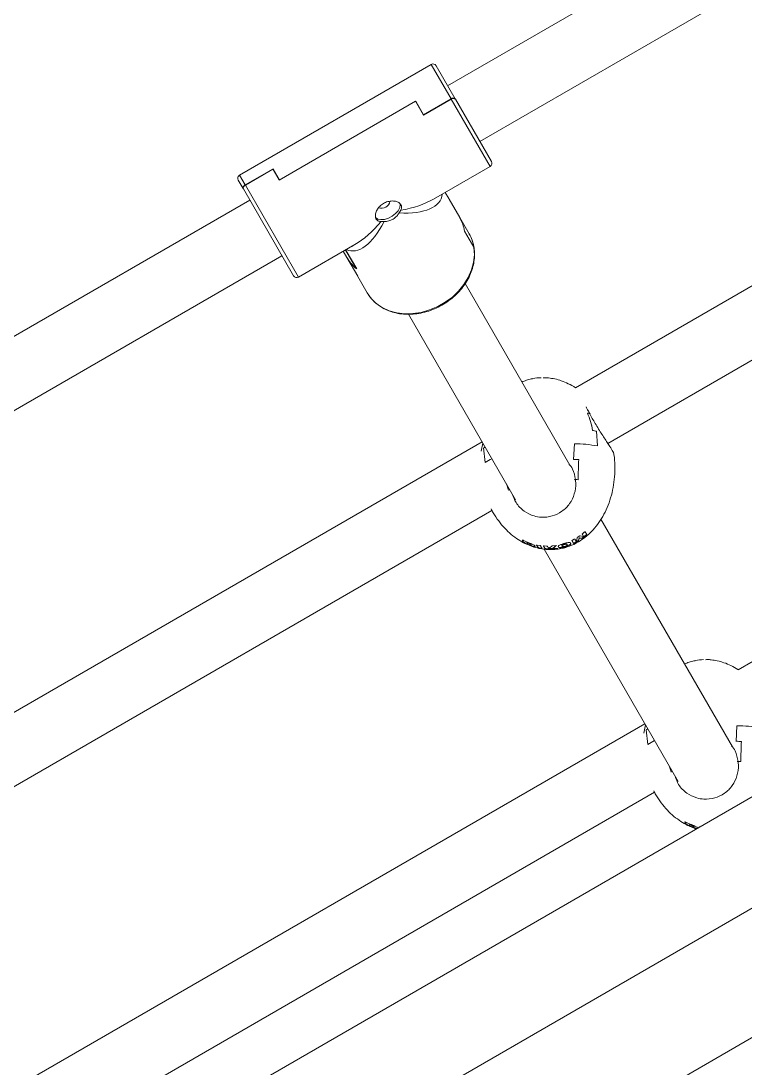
# Model space of a CAD drawing. Header units: millimetres. Extents: x -6879 to 7341, y -8047 to 7187.
# Drawn here: x 4008.2 to 4211.1, y -4123.7 to -3830.5 of the extents above; entities that cross this region are included whole.
import ezdxf

# ---------------------------------------------------------------- set-up
doc = ezdxf.new("R2010")
doc.units = ezdxf.units.MM
doc.layers.add('DIKOM_ОБЪЕКТ', color=7, linetype='Continuous')

msp = doc.modelspace()

# ---------------------------------------------------------------- linework, layer by layer
at = {"layer": 'DIKOM_ОБЪЕКТ', "color": 7, "linetype": 'Continuous', "lineweight": 15}
for p, q in [((4127.77, -3848.7), (4371.58, -3707.93)), ((4380.58, -3723.52), (4136.77, -3864.29)), ((4163.6, -3933.26), (4417.16, -3786.87)), ((4426.16, -3802.46), (4172.65, -3948.83)), ((4069.46, -3873.7), (4123.15, -3842.7)), ((4128.71, -3852.34), (4123.15, -3842.7)), ((4129.89, -3852.37), (4124.52, -3843.07)), ((4120.97, -3856.92), (4128.76, -3852.42)), ((4121, -3856.79), (4128.71, -3852.34)), ((4128.76, -3852.42), (4139.65, -3871.28)), ((4129.89, -3852.37), (4129.94, -3852.46)), ((4129.94, -3852.46), (4140.02, -3869.92)), ((4118.72, -3853.03), (4080.53, -3875.08)), ((4080.62, -3875.03), (4118.81, -3852.98)), ((4120.97, -3856.92), (4118.72, -3853.03)), ((4121, -3856.79), (4118.81, -3852.98)), ((4119.91, -3855.08), (4119.99, -3855.03)), ((4120.35, -3855.85), (4120.44, -3855.8)), ((4121, -3856.79), (4121.05, -3856.87)), ((4209.18, -4012.2), (4462.73, -3865.81)), ((4078.83, -3871.94), (4071.04, -3876.44)), ((4078.78, -3872.05), (4071.07, -3876.5)), ((4078.78, -3872.05), (4080.53, -3875.08)), ((4078.83, -3871.94), (4080.62, -3875.03)), ((4139.65, -3871.28), (4123.82, -3880.42)), ((4070.48, -3877.48), (4069.09, -3875.07)), ((4071.04, -3876.44), (4069.46, -3873.7)), ((4079.78, -3873.59), (4079.69, -3873.64)), ((3907.53, -4224.16), (4506.82, -3878.16)), ((4070.51, -3877.53), (4070.48, -3877.48)), ((4070.51, -3877.53), (4084.59, -3901.92)), ((4071.07, -3876.5), (4085.96, -3902.28)), ((4127.09, -3878.53), (4128.09, -3880.26)), ((3827.72, -4021.93), (4072.34, -3880.7)), ((4128.09, -3880.26), (4131.12, -3885.52)), ((4128.17, -3880.39), (4131.15, -3885.57)), ((4114.6, -3883.55), (4114.18, -3884.29)), ((4109.96, -3886.73), (4109.1, -3886.72)), ((4131.15, -3885.57), (4133.79, -3890.13)), ((4131.15, -3885.57), (4131.15, -3885.57)), ((4132.48, -3889.36), (4132.46, -3889.37)), ((4135.13, -3894.01), (4132.47, -3889.39)), ((4132.48, -3889.36), (4135.12, -3893.92)), ((4101.78, -3893.14), (4085.96, -3902.28)), ((4101.21, -3893.71), (4101.11, -3893.53)), ((4081.34, -3896.29), (3836.72, -4037.52)), ((4099.51, -3896.76), (4098.51, -3895.03)), ((4099.06, -3894.72), (4099.22, -3894.86)), ((4099.31, -3894.87), (4099.1, -3894.69)), ((4099.27, -3894.83), (4099.22, -3894.86)), ((4102.03, -3899.73), (4099.22, -3894.86)), ((4099.31, -3894.87), (4102.27, -3899.99)), ((4099.51, -3896.76), (4102.55, -3902.02)), ((4099.59, -3896.89), (4102.58, -3902.07)), ((4099.59, -3896.89), (4099.59, -3896.89)), ((4102.1, -3899.69), (4102.03, -3899.73)), ((4520.32, -3901.54), (3921.03, -4247.54)), ((4105.21, -3906.63), (4102.58, -3902.07)), ((4132.65, -3904.09), (4161.98, -3954.89)), ((4146.79, -3964.59), (4116.82, -3912.68)), ((4169.46, -3945.43), (4169.77, -3949.55)), ((4169.77, -3949.55), (4169.46, -3945.43)), ((3873.29, -4100.87), (4137.43, -3948.37)), ((4137.13, -3950.99), (4137.64, -3948.73)), ((4163.27, -3948.93), (4163.02, -3953.32)), ((4163.27, -3948.93), (4163.02, -3953.32)), ((4137.85, -3950.11), (4138.32, -3954.21)), ((4137.85, -3950.11), (4138.32, -3954.21)), ((4144.78, -3961.89), (4144.25, -3960.17)), ((4144.78, -3961.89), (4144.25, -3960.17)), ((4140.17, -3967.58), (3882.29, -4116.46)), ((4170.73, -3970.04), (4207.56, -4033.83)), ((4148.7, -3975.9), (4148.69, -3975.91)), ((4148.69, -3975.91), (4149.15, -3976.67)), ((4149.14, -3976.55), (4148.75, -3975.9)), ((4148.9, -3975.95), (4148.77, -3975.9)), ((4148.98, -3975.99), (4148.9, -3975.95)), ((4150.36, -3976.58), (4148.98, -3975.99)), ((4163.05, -3976.72), (4162.6, -3975.96)), ((4163.23, -3975.66), (4162.77, -3975.9)), ((4163.79, -3976.24), (4163.45, -3975.62)), ((4164.04, -3975.27), (4163.84, -3976.22)), ((4164.62, -3974.8), (4164.25, -3975.05)), ((4164.62, -3975.34), (4164.45, -3975.95)), ((4164.45, -3975.95), (4164.46, -3976.06)), ((4164.46, -3976.06), (4164.63, -3975.45)), ((4164.62, -3975.34), (4164.63, -3975.45)), ((4165.38, -3975.33), (4164.71, -3975.28)), ((4164.71, -3975.28), (4164.72, -3975.39)), ((4164.72, -3975.39), (4165.39, -3975.44)), ((4165.77, -3974.94), (4164.88, -3974.71)), ((4165.38, -3975.33), (4165.39, -3975.44)), ((4165.8, -3974.8), (4165.46, -3974.17)), ((4165.47, -3974.28), (4165.82, -3974.91)), ((4166.07, -3973.71), (4165.63, -3974.07)), ((4166.57, -3974.45), (4165.63, -3975.19)), ((4165.63, -3975.19), (4165.64, -3975.3)), ((4165.64, -3975.3), (4166.58, -3974.56)), ((4165.8, -3974.8), (4165.82, -3974.91)), ((4166.74, -3974.38), (4166.29, -3973.63)), ((4166.57, -3974.45), (4166.58, -3974.56)), ((4149.14, -3976.55), (4149.15, -3976.67)), ((4149.27, -3976.62), (4149.15, -3976.56)), ((4149.15, -3976.56), (4149.17, -3976.68)), ((4149.17, -3976.68), (4149.28, -3976.74)), ((4149.38, -3976.68), (4149.27, -3976.62)), ((4149.27, -3976.62), (4149.28, -3976.74)), ((4149.28, -3976.74), (4149.4, -3976.8)), ((4149.48, -3976.73), (4149.38, -3976.68)), ((4149.38, -3976.68), (4149.4, -3976.8)), ((4149.4, -3976.8), (4149.49, -3976.85)), ((4150.17, -3977.03), (4149.48, -3976.73)), ((4149.48, -3976.73), (4149.49, -3976.85)), ((4149.49, -3976.85), (4150.88, -3977.44)), ((4149.97, -3976.7), (4149.95, -3976.57)), ((4149.95, -3976.59), (4149.97, -3976.7)), ((4149.97, -3976.7), (4150.19, -3977.07)), ((4150.18, -3976.63), (4150.57, -3976.79)), ((4150.18, -3976.63), (4150.19, -3976.74)), ((4150.58, -3976.9), (4150.19, -3976.74)), ((4150.51, -3976.64), (4150.36, -3976.58)), ((4150.47, -3977.21), (4150.66, -3977.28)), ((4151.05, -3976.85), (4150.51, -3976.64)), ((4150.57, -3976.79), (4150.58, -3976.9)), ((4150.86, -3977.33), (4150.88, -3977.44)), ((4150.88, -3977.44), (4151.59, -3977.68)), ((4150.9, -3976.95), (4150.91, -3977.06)), ((4151.05, -3977.06), (4151.06, -3977.16)), ((4151.06, -3977.41), (4151.14, -3977.42)), ((4151.58, -3977.57), (4151.13, -3977.42)), ((4151.19, -3977.27), (4151.2, -3977.37)), ((4151.72, -3977.61), (4151.58, -3977.57)), ((4151.58, -3977.57), (4151.59, -3977.68)), ((4151.59, -3977.68), (4151.73, -3977.72)), ((4152.18, -3977.7), (4151.72, -3977.61)), ((4151.72, -3977.61), (4151.73, -3977.72)), ((4151.73, -3977.72), (4152.19, -3977.8)), ((4152.26, -3977.57), (4152.05, -3977.37)), ((4152.31, -3977.67), (4152.18, -3977.7)), ((4152.18, -3977.7), (4152.19, -3977.8)), ((4152.19, -3977.8), (4152.33, -3977.78)), ((4152.3, -3977.71), (4152.26, -3977.57)), ((4153.15, -3977.99), (4152.7, -3977.22)), ((4152.71, -3977.31), (4152.71, -3977.33)), ((4152.71, -3977.33), (4153.17, -3978.09)), ((4153.59, -3977.42), (4152.88, -3977.3)), ((4153.15, -3977.99), (4153.17, -3978.09)), ((4154.09, -3978.18), (4153.39, -3978.05)), ((4153.39, -3978.05), (4153.4, -3978.16)), ((4153.4, -3978.16), (4154.1, -3978.28)), ((4154.28, -3978.28), (4153.82, -3977.52)), ((4154.09, -3978.18), (4154.1, -3978.28)), ((4154.62, -3977.59), (4154.62, -3977.6)), ((4154.62, -3977.6), (4155.08, -3978.37)), ((4155.48, -3977.58), (4154.79, -3977.55)), ((4192.37, -4043.53), (4154.8, -3978.45)), ((4155.06, -3978.27), (4155.08, -3978.37)), ((4155.98, -3978.34), (4155.29, -3978.31)), ((4155.29, -3978.31), (4155.3, -3978.41)), ((4155.3, -3978.41), (4156, -3978.44)), ((4155.79, -3977.8), (4155.71, -3977.65)), ((4156.31, -3977.99), (4155.98, -3977.91)), ((4155.98, -3978.34), (4156, -3978.44)), ((4156.04, -3978.25), (4156.03, -3978.16)), ((4156.17, -3978.42), (4156.04, -3978.26)), ((4157.17, -3978.3), (4156.15, -3978.15)), ((4156.15, -3978.15), (4156.16, -3978.25)), ((4156.16, -3978.25), (4157.18, -3978.4)), ((4156.92, -3977.61), (4156.53, -3977.98)), ((4157.17, -3978.3), (4157.18, -3978.4)), ((4158.1, -3977.41), (4157.18, -3977.52)), ((4157.37, -3978.15), (4157.36, -3978.05)), ((4157.37, -3978.03), (4157.39, -3978.12)), ((4158.6, -3978.25), (4157.47, -3978.19)), ((4157.52, -3978.3), (4157.53, -3978.4)), ((4157.53, -3978.4), (4158.56, -3978.28)), ((4158.22, -3977.42), (4158.22, -3977.45)), ((4158.56, -3978.25), (4158.56, -3978.28)), ((4158.96, -3977.91), (4158.8, -3977.73)), ((4158.96, -3977.91), (4158.97, -3978)), ((4159.81, -3977.44), (4159.87, -3977.31)), ((4159.81, -3977.44), (4159.82, -3977.53)), ((4159.82, -3977.56), (4159.81, -3977.47)), ((4159.89, -3977.41), (4159.82, -3977.53)), ((4159.82, -3977.53), (4159.92, -3977.71)), ((4159.87, -3977.31), (4159.89, -3977.41)), ((4160.04, -3977.87), (4160.05, -3977.97)), ((4160.44, -3977.04), (4160.45, -3977.14)), ((4161, -3976.96), (4161.17, -3977.02)), ((4161, -3976.96), (4161.02, -3977.06)), ((4161.18, -3977.11), (4161.02, -3977.06)), ((4161.17, -3977.02), (4161.28, -3977.17)), ((4161.17, -3977.02), (4161.18, -3977.11)), ((4161.29, -3977.27), (4161.18, -3977.11)), ((4161.28, -3977.17), (4161.28, -3977.18)), ((4161.28, -3977.17), (4161.29, -3977.27)), ((4161.28, -3977.18), (4161.29, -3977.28)), ((4161.45, -3977.44), (4161.46, -3977.54)), ((4162.61, -3976.05), (4162.61, -3976.06)), ((4162.61, -3976.06), (4163.07, -3976.82)), ((4163.05, -3976.72), (4163.07, -3976.82)), ((4164.24, -3976.12), (4163.27, -3976.65)), ((4163.27, -3976.65), (4163.28, -3976.76)), ((4163.28, -3976.76), (4164.25, -3976.22)), ((4164.24, -3976.12), (4164.25, -3976.22)), ((3918.87, -4179.81), (4183.01, -4027.31)), ((4182.7, -4029.93), (4183.21, -4027.67)), ((4208.85, -4027.87), (4208.6, -4032.26)), ((4208.85, -4027.87), (4208.6, -4032.26)), ((4183.43, -4029.05), (4183.9, -4033.15)), ((4183.43, -4029.05), (4183.9, -4033.15)), ((4190.36, -4040.83), (4189.82, -4039.11)), ((4190.36, -4040.83), (4189.82, -4039.11)), ((4185.74, -4046.52), (3927.87, -4195.4)), ((4194.27, -4054.84), (4194.27, -4054.85)), ((4194.27, -4054.85), (4194.73, -4055.61)), ((4194.71, -4055.49), (4194.32, -4054.84)), ((4194.47, -4054.89), (4194.34, -4054.85)), ((4194.56, -4054.93), (4194.47, -4054.89)), ((4195.94, -4055.52), (4194.56, -4054.93)), ((4194.71, -4055.49), (4194.73, -4055.61)), ((4194.84, -4055.56), (4194.73, -4055.5)), ((4194.73, -4055.5), (4194.74, -4055.62)), ((4194.74, -4055.62), (4194.85, -4055.68)), ((4194.96, -4055.62), (4194.84, -4055.56)), ((4194.84, -4055.56), (4194.85, -4055.68)), ((4194.85, -4055.68), (4194.97, -4055.74)), ((4195.06, -4055.67), (4194.96, -4055.62)), ((4194.96, -4055.62), (4194.97, -4055.74)), ((4194.97, -4055.74), (4195.07, -4055.79)), ((4195.8, -4055.99), (4195.06, -4055.67)), ((4195.06, -4055.67), (4195.07, -4055.79)), ((4195.07, -4055.79), (4196.45, -4056.38)), ((4195.54, -4055.64), (4195.53, -4055.51)), ((4195.53, -4055.53), (4195.54, -4055.64)), ((4195.54, -4055.64), (4195.77, -4056.01)), ((4195.76, -4055.57), (4196.15, -4055.73)), ((4195.76, -4055.57), (4195.77, -4055.68)), ((4196.16, -4055.84), (4195.77, -4055.68)), ((4196.08, -4055.58), (4195.94, -4055.52)), ((4196.05, -4056.15), (4196.23, -4056.22)), ((4196.63, -4055.79), (4196.08, -4055.58)), ((4196.15, -4055.73), (4196.16, -4055.84)), ((4196.44, -4056.27), (4196.45, -4056.38)), ((4196.45, -4056.38), (4197.16, -4056.62)), ((4196.48, -4055.89), (4196.49, -4056)), ((4196.62, -4056), (4196.63, -4056.1)), ((4196.63, -4056.35), (4196.71, -4056.36)), ((4197.15, -4056.51), (4196.71, -4056.36)), ((4196.77, -4056.21), (4196.78, -4056.31)), ((4197.3, -4056.55), (4197.15, -4056.51)), ((4197.15, -4056.51), (4197.16, -4056.62)), ((4197.16, -4056.62), (4197.31, -4056.66)), ((4197.76, -4056.64), (4197.3, -4056.55)), ((4197.3, -4056.55), (4197.31, -4056.66)), ((4197.31, -4056.66), (4197.57, -4056.71)), ((4197.84, -4056.51), (4197.63, -4056.31)), ((4198.29, -4056.25), (4198.29, -4056.27)), ((3964.45, -4258.75), (4228.58, -4106.25))]:
    msp.add_line(p, q, dxfattribs=at)
at = {"layer": 'DIKOM_ОБЪЕКТ', "color": 7, "linetype": 'Continuous', "lineweight": 15, "flags": 128}
for points in [[(4114.4, -3881.65), (4114.46, -3882.01), (4114.33, -3882.81), (4113.88, -3883.67), (4113.17, -3884.49), (4112.24, -3885.21), (4111.18, -3885.76), (4110.09, -3886.09), (4109.07, -3886.17), (4108.19, -3886), (4107.55, -3885.6), (4107.53, -3885.57)], [(4135.13, -3894.01), (4135.26, -3896.06), (4135.03, -3898.16), (4134.46, -3900.27), (4133.55, -3902.34), (4132.34, -3904.32), (4130.83, -3906.17), (4129.08, -3907.84), (4127.11, -3909.3), (4124.97, -3910.52), (4122.71, -3911.47), (4120.38, -3912.13), (4118.03, -3912.49), (4115.72, -3912.52), (4113.48, -3912.25), (4111.38, -3911.66), (4109.46, -3910.78), (4107.77, -3909.63), (4106.33, -3908.22), (4105.21, -3906.63)]]:
    msp.add_lwpolyline(points, dxfattribs=at)
at = {"layer": 'DIKOM_ОБЪЕКТ', "color": 7, "linetype": 'Continuous', "lineweight": 15}
for centre, radius, start, end in [((4123.65, -3843.57), 1, 30, 120), ((4139.15, -3870.42), 1, 300, 30), ((4069.96, -3874.57), 1, 120, 210), ((4109.25, -3880.62), 2.36, 249.7644, 349.7133), ((4121.62, -3890.98), 10.96, 8.3156, 29.891), ((4121.66, -3891.03), 10.95, 8.7548, 29.8953), ((4124.31, -3895.58), 10.94, 8.7367, 29.914), ((4108.98, -3891.28), 10.94, 210.0939, 230.5874), ((4109.07, -3891.39), 10.96, 210.1092, 231.6836), ((4085.46, -3901.42), 1, 210, 300), ((4154.54, -3945.71), 15.3, 92.2871, 100.8963), ((4163.39, -3959.86), 19.86, 78.0156, 79.6943), ((4164.75, -3965.9), 21.01, 77.0308, 80.045), ((4163.12, -3984.52), 35.6, 79.2312, 89.7487), ((4142.95, -3956.62), 8.26, 124.5565, 128.0973), ((4145.92, -3965.04), 13.23, 115.7526, 125.079), ((4162.82, -4003.67), 50.35, 88.0769, 89.765), ((4162.95, -4006.02), 47.05, 88.2828, 89.2211), ((4155.29, -3990.41), 30.39, 109.4669, 110.2201), ((4200.11, -4024.62), 15.26, 92.2745, 100.9034), ((4188.47, -4035.49), 8.18, 124.5375, 128.1162), ((4208.69, -4063.47), 35.6, 79.2311, 89.7471), ((4191.51, -4044), 13.26, 115.7618, 125.0699), ((4208.38, -4082.88), 50.63, 88.0775, 89.7565), ((4208.56, -4083.16), 45.26, 88.2566, 89.2322), ((4201.91, -4072.26), 33.49, 109.5017, 110.1852)]:
    msp.add_arc(centre, radius, start, end, dxfattribs=at)
at = {"layer": 'DIKOM_ОБЪЕКТ', "color": 7, "linetype": 'Continuous', "lineweight": 15, "extrusion": (0, 0, -1)}
for major_axis, ratio, start_param, end_param in [((21.46, -7.6), 0.423512, 6.170999, 7.245462), ((24.42, -1.21), 0.478371, 0.638026, 1.123313), ((-4.15, -22.38), 0.423512, 5.320909, 6.395372), ((11.16, 21.75), 0.478371, 2.01828, 2.503567)]:
    msp.add_ellipse((4104.55, -3872.49), major_axis=major_axis, ratio=ratio, start_param=start_param, end_param=end_param, dxfattribs=at)
at = {"layer": 'DIKOM_ОБЪЕКТ', "color": 7, "linetype": 'Continuous', "lineweight": 15}
for points, knots in [([(4129.89, -3852.37), (4129.88, -3852.37), (4129.84, -3852.3), (4129.72, -3852.19), (4129.45, -3852.13), (4129.18, -3852.15), (4128.92, -3852.23), (4128.79, -3852.3), (4128.71, -3852.34)], [0, 0, 0, 0, 0.026101, 0.258363, 0.488244, 0.709225, 0.843426, 1, 1, 1, 1]), ([(4129.94, -3852.46), (4129.9, -3852.42), (4129.82, -3852.31), (4129.62, -3852.23), (4129.37, -3852.22), (4129.09, -3852.27), (4128.88, -3852.36), (4128.77, -3852.42), (4128.76, -3852.42)], [0, 0, 0, 0, 0.182615, 0.414865, 0.569174, 0.773895, 0.978773, 1, 1, 1, 1]), ([(4070.48, -3877.48), (4070.46, -3877.43), (4070.41, -3877.3), (4070.44, -3877.09), (4070.56, -3876.86), (4070.74, -3876.65), (4070.92, -3876.51), (4071.03, -3876.45), (4071.04, -3876.44)], [0, 0, 0, 0, 0.182641, 0.414857, 0.569184, 0.773901, 0.978774, 1, 1, 1, 1]), ([(4070.51, -3877.53), (4070.51, -3877.53), (4070.47, -3877.46), (4070.44, -3877.29), (4070.52, -3877.03), (4070.67, -3876.81), (4070.87, -3876.63), (4071, -3876.54), (4071.07, -3876.5)], [0, 0, 0, 0, 0.026101, 0.258358, 0.488195, 0.709231, 0.843429, 1, 1, 1, 1]), ([(4114.6, -3883.55), (4114.62, -3883.51), (4114.78, -3883.19), (4114.91, -3882.65), (4114.7, -3881.95), (4114.13, -3881.38), (4113.17, -3880.99), (4111.96, -3880.9), (4110.66, -3881.16), (4109.45, -3881.78), (4108.47, -3882.67), (4107.79, -3883.73), (4107.47, -3884.81), (4107.54, -3885.75), (4107.98, -3886.41), (4108.56, -3886.68), (4108.98, -3886.71), (4109.1, -3886.72)], [0, 0, 0, 0, 0.009114, 0.085707, 0.147074, 0.22138, 0.295638, 0.371193, 0.447776, 0.522901, 0.596334, 0.670483, 0.746614, 0.822958, 0.897453, 0.970935, 1, 1, 1, 1]), ([(4109.96, -3886.73), (4110.39, -3886.69), (4111.24, -3886.62), (4112.49, -3886.06), (4113.52, -3885.26), (4113.96, -3884.61), (4114.18, -3884.29)], [0, 0, 0, 0, 0.260377, 0.517513, 0.7684, 1, 1, 1, 1]), ([(4133.77, -3890.11), (4133.79, -3890.14), (4134.16, -3890.68), (4134.63, -3891.89), (4135.04, -3893.2), (4135.14, -3893.94), (4135.15, -3894.05)], [0, 0, 0, 0, 0.024813, 0.473874, 0.922668, 1, 1, 1, 1]), ([(4135.14, -3894.21), (4135.15, -3894.16), (4135.18, -3894.05), (4135.14, -3893.96), (4135.12, -3893.92)], [0, 0, 0, 0, 0.504118, 1, 1, 1, 1]), ([(4135.17, -3894.14), (4135.2, -3894.39), (4135.32, -3895.28), (4135.36, -3896.24), (4135.26, -3896.94), (4135.25, -3896.99)], [0, 0, 0, 0, 0.274263, 0.953421, 1, 1, 1, 1]), ([(4135.25, -3896.99), (4135.18, -3897.6), (4135.03, -3898.87), (4134.43, -3900.8), (4133.55, -3902.73), (4132.4, -3904.58), (4131.01, -3906.31), (4129.39, -3907.88), (4127.58, -3909.28), (4125.61, -3910.46), (4123.53, -3911.42), (4121.37, -3912.12), (4119.17, -3912.57), (4116.97, -3912.73), (4114.82, -3912.62), (4112.76, -3912.23), (4110.83, -3911.58), (4109.07, -3910.66), (4107.52, -3909.5), (4106.2, -3908.17), (4105.54, -3907.14), (4105.23, -3906.64)], [0, 0, 0, 0, 0.048934, 0.10164, 0.154505, 0.207488, 0.260549, 0.313659, 0.3668, 0.419962, 0.47314, 0.52634, 0.579559, 0.632786, 0.686004, 0.73918, 0.792272, 0.845222, 0.897982, 0.950531, 1, 1, 1, 1]), ([(4148.56, -3931.64), (4148.99, -3931.47), (4149.85, -3931.13), (4150.85, -3930.84), (4151.42, -3930.75), (4151.53, -3930.73)], [0, 0, 0, 0, 0.447298, 0.892522, 1, 1, 1, 1]), ([(4154.5, -3930.45), (4154.68, -3930.44), (4155.2, -3930.41), (4156.29, -3930.51), (4157.84, -3930.74), (4159.7, -3931.27), (4161.64, -3932.1), (4162.97, -3932.79), (4163.59, -3933.25), (4163.6, -3933.26)], [0, 0, 0, 0, 0.056687, 0.160862, 0.340446, 0.53938, 0.759029, 0.994234, 1, 1, 1, 1]), ([(4166.58, -3938.61), (4166.65, -3938.76), (4166.9, -3939.31), (4167.25, -3939.97), (4167.51, -3940.44)], [0, 0, 0, 0, 0.275411, 1, 1, 1, 1]), ([(4166.94, -3940.33), (4167.26, -3941.11), (4167.9, -3942.69), (4168.22, -3944.36), (4168.38, -3945.21)], [0, 0, 0, 0, 0.496482, 1, 1, 1, 1]), ([(4168.38, -3945.21), (4168.22, -3944.38), (4167.9, -3942.7), (4167.26, -3941.12), (4166.94, -3940.33)], [0, 0, 0, 0, 0.496572, 1, 1, 1, 1]), ([(4167.1, -3939.51), (4167.25, -3939.79), (4167.42, -3940.14), (4167.63, -3940.51), (4167.67, -3940.58)], [0, 0, 0, 0, 0.80765, 1, 1, 1, 1]), ([(4167.51, -3940.44), (4167.54, -3940.45), (4167.6, -3940.47), (4167.63, -3940.51), (4167.62, -3940.55), (4167.57, -3940.58), (4167.55, -3940.59)], [0, 0, 0, 0, 0.264919, 0.530074, 0.792383, 1, 1, 1, 1]), ([(4167.51, -3940.44), (4167.56, -3940.54), (4168.14, -3941.58), (4169.39, -3943.71), (4170.95, -3946.19), (4172.11, -3948), (4173.1, -3949.53), (4173.85, -3950.7), (4174.28, -3951.42), (4174.27, -3951.45), (4174.26, -3951.46)], [0, 0, 0, 0, 0.019567, 0.214158, 0.418301, 0.517746, 0.620649, 0.804246, 0.90429, 1, 1, 1, 1]), ([(4174.29, -3951.46), (4174.32, -3951.63), (4174.55, -3952.82), (4174.65, -3955.07), (4174.6, -3958.15), (4174.2, -3961.17), (4173.5, -3964.06), (4172.53, -3966.77), (4171.3, -3969.27), (4169.83, -3971.52), (4168.16, -3973.49), (4166.37, -3975.11), (4164.51, -3976.39), (4162.81, -3977.26), (4161.27, -3977.85), (4159.84, -3978.24), (4158.11, -3978.53), (4156.48, -3978.6), (4154.81, -3978.48), (4153.27, -3978.23), (4151.93, -3977.89), (4151.2, -3977.58), (4151.07, -3977.52)], [0, 0, 0, 0, 0.012577, 0.086289, 0.159685, 0.231953, 0.302504, 0.370875, 0.436767, 0.50008, 0.56095, 0.619848, 0.67109, 0.720224, 0.754873, 0.787612, 0.825443, 0.878992, 0.90281, 0.94387, 0.989355, 1, 1, 1, 1]), ([(4163.59, -3958.97), (4163.4, -3957.94), (4163.11, -3956.31), (4162.13, -3955), (4161.77, -3954.53)], [0, 0, 0, 0, 0.635643, 1, 1, 1, 1]), ([(4164.51, -3953.34), (4164.47, -3954.27), (4164.39, -3956.14), (4164.37, -3958.03), (4164.36, -3958.99)], [0, 0, 0, 0, 0.496574, 1, 1, 1, 1]), ([(4164.51, -3953.34), (4164.47, -3954.27), (4164.39, -3956.14), (4164.37, -3958.03), (4164.36, -3958.99)], [0, 0, 0, 0, 0.496574, 1, 1, 1, 1]), ([(4145.94, -3963.1), (4146.22, -3963.89), (4146.88, -3965.73), (4149.07, -3967.9), (4151.62, -3969.17), (4154.32, -3969.63), (4157.07, -3969.32), (4159.88, -3967.99), (4162.08, -3965.8), (4163.43, -3963), (4163.75, -3960.62), (4163.62, -3959.28), (4163.59, -3958.97)], [0, 0, 0, 0, 0.091343, 0.213639, 0.328162, 0.403228, 0.515871, 0.628376, 0.740313, 0.851672, 0.96525, 1, 1, 1, 1]), ([(4163.32, -3958.99), (4163.35, -3958.98), (4163.44, -3958.97), (4163.53, -3958.97), (4163.58, -3958.97), (4163.59, -3958.97)], [0, 0, 0, 0, 0.355165, 0.932347, 1, 1, 1, 1]), ([(4163.59, -3958.97), (4163.54, -3958.97), (4163.45, -3958.97), (4163.36, -3958.98), (4163.32, -3958.99)], [0, 0, 0, 0, 0.581742, 1, 1, 1, 1]), ([(4150.78, -3977.4), (4150.35, -3977.24), (4149.23, -3976.79), (4147.48, -3975.76), (4145.55, -3974.33), (4143.71, -3972.59), (4142.01, -3970.55), (4140.74, -3968.72), (4140.13, -3967.52), (4139.94, -3967.15)], [0, 0, 0, 0, 0.089145, 0.238073, 0.395697, 0.561617, 0.735619, 0.917352, 1, 1, 1, 1]), ([(4148.77, -3975.9), (4148.75, -3975.9), (4148.72, -3975.89), (4148.7, -3975.89), (4148.7, -3975.9)], [0, 0, 0, 0, 0.555852, 1, 1, 1, 1]), ([(4162.77, -3975.9), (4162.75, -3975.91), (4162.7, -3975.93), (4162.65, -3975.98), (4162.62, -3976.02), (4162.61, -3976.05), (4162.61, -3976.06), (4162.61, -3976.06)], [0, 0, 0, 0, 0.228317, 0.456666, 0.683597, 0.900278, 1, 1, 1, 1]), ([(4163.45, -3975.62), (4163.44, -3975.62), (4163.44, -3975.6), (4163.4, -3975.6), (4163.36, -3975.6), (4163.3, -3975.62), (4163.26, -3975.64), (4163.23, -3975.65), (4163.23, -3975.66)], [0, 0, 0, 0, 0.181955, 0.363791, 0.545722, 0.735448, 0.937602, 1, 1, 1, 1]), ([(4164.25, -3975.05), (4164.22, -3975.07), (4164.16, -3975.11), (4164.09, -3975.18), (4164.05, -3975.23), (4164.05, -3975.26), (4164.04, -3975.27)], [0, 0, 0, 0, 0.28378, 0.568052, 0.844139, 1, 1, 1, 1]), ([(4164.45, -3975.95), (4164.44, -3975.96), (4164.43, -3975.98), (4164.38, -3976.02), (4164.32, -3976.07), (4164.27, -3976.1), (4164.24, -3976.12)], [0, 0, 0, 0, 0.237873, 0.475571, 0.722081, 1, 1, 1, 1]), ([(4164.88, -3974.71), (4164.87, -3974.71), (4164.85, -3974.7), (4164.79, -3974.71), (4164.72, -3974.74), (4164.66, -3974.77), (4164.63, -3974.8), (4164.62, -3974.8)], [0, 0, 0, 0, 0.216783, 0.433052, 0.66032, 0.912349, 1, 1, 1, 1]), ([(4164.71, -3975.28), (4164.71, -3975.28), (4164.7, -3975.28), (4164.69, -3975.28), (4164.68, -3975.29), (4164.66, -3975.3), (4164.64, -3975.31), (4164.63, -3975.33), (4164.62, -3975.34), (4164.62, -3975.34), (4164.62, -3975.34)], [0, 0, 0, 0, 0.120375, 0.240355, 0.368822, 0.51029, 0.659985, 0.809664, 0.948206, 1, 1, 1, 1]), ([(4164.63, -3975.45), (4164.63, -3975.44), (4164.64, -3975.44), (4164.64, -3975.43), (4164.66, -3975.42), (4164.67, -3975.41), (4164.69, -3975.4), (4164.71, -3975.39), (4164.72, -3975.39), (4164.72, -3975.39), (4164.72, -3975.39)], [0, 0, 0, 0, 0.120117, 0.2408, 0.369327, 0.510936, 0.66075, 0.809852, 0.947868, 1, 1, 1, 1]), ([(4165.63, -3975.19), (4165.59, -3975.22), (4165.52, -3975.27), (4165.43, -3975.32), (4165.39, -3975.33), (4165.38, -3975.33)], [0, 0, 0, 0, 0.403414, 0.754101, 1, 1, 1, 1]), ([(4165.39, -3975.44), (4165.41, -3975.44), (4165.44, -3975.43), (4165.52, -3975.38), (4165.59, -3975.34), (4165.63, -3975.31), (4165.64, -3975.3)], [0, 0, 0, 0, 0.289821, 0.578469, 0.898505, 1, 1, 1, 1]), ([(4165.63, -3974.07), (4165.6, -3974.09), (4165.55, -3974.14), (4165.5, -3974.21), (4165.47, -3974.25), (4165.47, -3974.27), (4165.47, -3974.28)], [0, 0, 0, 0, 0.321077, 0.609201, 0.826782, 1, 1, 1, 1]), ([(4165.82, -3974.91), (4165.81, -3974.91), (4165.81, -3974.91), (4165.81, -3974.92), (4165.8, -3974.92), (4165.8, -3974.93), (4165.79, -3974.93), (4165.78, -3974.94), (4165.77, -3974.94), (4165.77, -3974.94), (4165.77, -3974.94)], [0, 0, 0, 0, 0.113064, 0.227093, 0.348595, 0.486515, 0.640314, 0.805715, 0.964747, 1, 1, 1, 1]), ([(4166.29, -3973.63), (4166.28, -3973.62), (4166.27, -3973.61), (4166.24, -3973.61), (4166.2, -3973.62), (4166.15, -3973.65), (4166.1, -3973.68), (4166.08, -3973.7), (4166.07, -3973.71)], [0, 0, 0, 0, 0.169113, 0.338451, 0.511766, 0.706685, 0.933965, 1, 1, 1, 1]), ([(4166.7, -3974.32), (4166.69, -3974.33), (4166.67, -3974.35), (4166.63, -3974.4), (4166.59, -3974.43), (4166.57, -3974.45)], [0, 0, 0, 0, 0.2492, 0.594755, 1, 1, 1, 1]), ([(4166.58, -3974.56), (4166.61, -3974.54), (4166.66, -3974.5), (4166.71, -3974.44), (4166.74, -3974.41), (4166.74, -3974.39), (4166.74, -3974.39), (4166.74, -3974.38)], [0, 0, 0, 0, 0.322199, 0.547417, 0.773937, 0.968682, 1, 1, 1, 1]), ([(4149.15, -3976.56), (4149.15, -3976.56), (4149.14, -3976.55), (4149.14, -3976.55), (4149.14, -3976.55)], [0, 0, 0, 0, 0.53727, 1, 1, 1, 1]), ([(4149.15, -3976.67), (4149.15, -3976.67), (4149.15, -3976.67), (4149.16, -3976.68), (4149.17, -3976.68)], [0, 0, 0, 0, 0.537379, 1, 1, 1, 1]), ([(4149.95, -3976.59), (4149.96, -3976.58), (4149.96, -3976.57), (4149.99, -3976.57), (4150.04, -3976.58), (4150.11, -3976.6), (4150.16, -3976.62), (4150.18, -3976.63)], [0, 0, 0, 0, 0.184767, 0.369301, 0.565616, 0.789037, 1, 1, 1, 1]), ([(4150.19, -3976.74), (4150.16, -3976.73), (4150.09, -3976.7), (4150.02, -3976.68), (4149.98, -3976.68), (4149.97, -3976.69), (4149.97, -3976.7), (4149.97, -3976.7)], [0, 0, 0, 0, 0.309804, 0.578889, 0.779647, 0.960986, 1, 1, 1, 1]), ([(4150.19, -3977.07), (4150.2, -3977.08), (4150.22, -3977.09), (4150.27, -3977.12), (4150.34, -3977.15), (4150.41, -3977.18), (4150.46, -3977.2), (4150.47, -3977.21)], [0, 0, 0, 0, 0.193632, 0.386716, 0.591921, 0.825519, 1, 1, 1, 1]), ([(4150.57, -3976.79), (4150.65, -3976.82), (4150.76, -3976.87), (4150.86, -3976.93), (4150.9, -3976.95)], [0, 0, 0, 0, 0.641334, 1, 1, 1, 1]), ([(4150.91, -3977.06), (4150.85, -3977.02), (4150.75, -3976.97), (4150.63, -3976.92), (4150.58, -3976.9)], [0, 0, 0, 0, 0.617436, 1, 1, 1, 1]), ([(4150.66, -3977.28), (4150.76, -3977.32), (4150.91, -3977.37), (4151.02, -3977.4), (4151.06, -3977.41)], [0, 0, 0, 0, 0.709341, 1, 1, 1, 1]), ([(4150.9, -3976.95), (4150.94, -3976.98), (4151, -3977.01), (4151.04, -3977.05), (4151.05, -3977.06)], [0, 0, 0, 0, 0.68812, 1, 1, 1, 1]), ([(4151.06, -3977.16), (4151.03, -3977.14), (4150.99, -3977.11), (4150.93, -3977.07), (4150.91, -3977.06)], [0, 0, 0, 0, 0.688544, 1, 1, 1, 1]), ([(4152.05, -3977.37), (4151.93, -3977.3), (4151.69, -3977.15), (4151.31, -3976.97), (4151.1, -3976.87), (4151.05, -3976.85)], [0, 0, 0, 0, 0.445487, 0.889333, 1, 1, 1, 1]), ([(4151.05, -3977.06), (4151.11, -3977.13), (4151.19, -3977.23), (4151.19, -3977.28), (4151.19, -3977.29)], [0, 0, 0, 0, 0.825833, 1, 1, 1, 1]), ([(4151.2, -3977.4), (4151.19, -3977.35), (4151.17, -3977.28), (4151.08, -3977.18), (4151.06, -3977.16)], [0, 0, 0, 0, 0.827929, 1, 1, 1, 1]), ([(4151.14, -3977.42), (4151.16, -3977.42), (4151.2, -3977.42), (4151.2, -3977.4), (4151.2, -3977.4)], [0, 0, 0, 0, 0.786097, 1, 1, 1, 1]), ([(4152.88, -3977.3), (4152.86, -3977.29), (4152.82, -3977.29), (4152.76, -3977.29), (4152.72, -3977.29), (4152.7, -3977.31), (4152.71, -3977.32), (4152.71, -3977.33)], [0, 0, 0, 0, 0.22049, 0.441034, 0.651238, 0.848126, 1, 1, 1, 1]), ([(4153.39, -3978.05), (4153.36, -3978.05), (4153.31, -3978.04), (4153.24, -3978.02), (4153.19, -3978), (4153.16, -3977.99), (4153.16, -3977.99), (4153.15, -3977.99)], [0, 0, 0, 0, 0.240711, 0.482141, 0.711094, 0.926168, 1, 1, 1, 1]), ([(4153.17, -3978.09), (4153.17, -3978.09), (4153.18, -3978.1), (4153.23, -3978.12), (4153.29, -3978.13), (4153.34, -3978.15), (4153.38, -3978.15), (4153.4, -3978.16)], [0, 0, 0, 0, 0.210769, 0.421476, 0.633278, 0.854391, 1, 1, 1, 1]), ([(4153.82, -3977.52), (4153.82, -3977.51), (4153.8, -3977.49), (4153.76, -3977.47), (4153.7, -3977.45), (4153.64, -3977.43), (4153.6, -3977.42), (4153.59, -3977.42)], [0, 0, 0, 0, 0.206367, 0.412605, 0.625617, 0.848759, 1, 1, 1, 1]), ([(4154.22, -3978.19), (4154.21, -3978.19), (4154.18, -3978.19), (4154.13, -3978.18), (4154.1, -3978.18), (4154.09, -3978.18)], [0, 0, 0, 0, 0.355945, 0.814701, 1, 1, 1, 1]), ([(4154.1, -3978.28), (4154.12, -3978.28), (4154.17, -3978.29), (4154.23, -3978.29), (4154.27, -3978.29), (4154.28, -3978.29), (4154.28, -3978.28), (4154.28, -3978.28)], [0, 0, 0, 0, 0.240954, 0.481907, 0.722156, 0.953768, 1, 1, 1, 1]), ([(4154.79, -3977.55), (4154.77, -3977.55), (4154.73, -3977.55), (4154.67, -3977.55), (4154.63, -3977.57), (4154.62, -3977.58), (4154.62, -3977.59), (4154.62, -3977.59)], [0, 0, 0, 0, 0.230566, 0.46079, 0.686604, 0.906382, 1, 1, 1, 1]), ([(4155.06, -3978.27), (4154.93, -3978.1), (4154.8, -3977.92), (4154.65, -3977.59), (4154.64, -3977.58)], [0, 0, 0, 0, 0.96089, 1, 1, 1, 1]), ([(4155.29, -3978.31), (4155.27, -3978.31), (4155.22, -3978.3), (4155.16, -3978.3), (4155.11, -3978.29), (4155.08, -3978.28), (4155.07, -3978.27), (4155.06, -3978.27)], [0, 0, 0, 0, 0.217474, 0.435308, 0.647932, 0.855766, 1, 1, 1, 1]), ([(4155.08, -3978.37), (4155.08, -3978.37), (4155.09, -3978.38), (4155.13, -3978.39), (4155.19, -3978.4), (4155.25, -3978.4), (4155.29, -3978.41), (4155.3, -3978.41)], [0, 0, 0, 0, 0.207931, 0.415949, 0.622468, 0.831144, 1, 1, 1, 1]), ([(4155.71, -3977.65), (4155.71, -3977.65), (4155.7, -3977.63), (4155.66, -3977.61), (4155.6, -3977.59), (4155.54, -3977.58), (4155.5, -3977.58), (4155.48, -3977.58)], [0, 0, 0, 0, 0.209269, 0.418331, 0.630684, 0.845354, 1, 1, 1, 1]), ([(4155.98, -3977.91), (4155.94, -3977.9), (4155.86, -3977.87), (4155.8, -3977.84), (4155.79, -3977.81), (4155.79, -3977.8)], [0, 0, 0, 0, 0.404859, 0.809745, 1, 1, 1, 1]), ([(4156.11, -3978.34), (4156.1, -3978.34), (4156.07, -3978.34), (4156.03, -3978.34), (4155.99, -3978.34), (4155.98, -3978.34)], [0, 0, 0, 0, 0.303679, 0.798094, 1, 1, 1, 1]), ([(4156, -3978.44), (4156.02, -3978.44), (4156.07, -3978.44), (4156.12, -3978.44), (4156.16, -3978.43), (4156.17, -3978.42), (4156.17, -3978.42), (4156.17, -3978.42)], [0, 0, 0, 0, 0.228903, 0.457726, 0.687966, 0.916964, 1, 1, 1, 1]), ([(4156.15, -3978.15), (4156.15, -3978.15), (4156.13, -3978.15), (4156.11, -3978.14), (4156.09, -3978.14), (4156.06, -3978.14), (4156.04, -3978.15), (4156.03, -3978.15), (4156.03, -3978.16), (4156.03, -3978.16), (4156.03, -3978.16)], [0, 0, 0, 0, 0.140897, 0.280953, 0.423409, 0.567172, 0.712297, 0.856845, 0.999655, 1, 1, 1, 1]), ([(4156.04, -3978.25), (4156.04, -3978.25), (4156.04, -3978.25), (4156.05, -3978.25), (4156.06, -3978.24), (4156.08, -3978.24), (4156.11, -3978.24), (4156.13, -3978.24), (4156.15, -3978.24), (4156.16, -3978.25), (4156.16, -3978.25)], [0, 0, 0, 0, 0.067525, 0.207958, 0.349449, 0.493205, 0.637953, 0.78232, 0.92577, 1, 1, 1, 1]), ([(4156.53, -3977.98), (4156.52, -3977.98), (4156.51, -3977.99), (4156.47, -3978), (4156.43, -3978), (4156.38, -3978), (4156.34, -3978), (4156.31, -3977.99), (4156.31, -3977.99)], [0, 0, 0, 0, 0.180005, 0.360086, 0.540636, 0.723344, 0.906504, 1, 1, 1, 1]), ([(4157.18, -3977.52), (4157.14, -3977.53), (4157.06, -3977.54), (4156.97, -3977.57), (4156.94, -3977.59), (4156.92, -3977.61)], [0, 0, 0, 0, 0.330726, 0.661507, 1, 1, 1, 1]), ([(4157.52, -3978.3), (4157.47, -3978.3), (4157.36, -3978.31), (4157.24, -3978.31), (4157.19, -3978.3), (4157.17, -3978.3)], [0, 0, 0, 0, 0.428286, 0.85653, 1, 1, 1, 1]), ([(4157.18, -3978.4), (4157.23, -3978.4), (4157.32, -3978.41), (4157.44, -3978.4), (4157.51, -3978.4), (4157.53, -3978.4)], [0, 0, 0, 0, 0.427529, 0.855262, 1, 1, 1, 1]), ([(4157.37, -3978.03), (4157.36, -3978.03), (4157.35, -3978.04), (4157.36, -3978.05), (4157.36, -3978.05)], [0, 0, 0, 0, 0.87137, 1, 1, 1, 1]), ([(4158.16, -3977.41), (4158.04, -3977.52), (4157.78, -3977.76), (4157.52, -3977.94), (4157.37, -3978.03)], [0, 0, 0, 0, 0.46318, 1, 1, 1, 1]), ([(4157.47, -3978.19), (4157.44, -3978.18), (4157.4, -3978.18), (4157.37, -3978.16), (4157.37, -3978.14), (4157.38, -3978.13), (4157.39, -3978.12)], [0, 0, 0, 0, 0.273415, 0.546769, 0.820517, 1, 1, 1, 1]), ([(4157.39, -3978.12), (4157.53, -3978.03), (4157.81, -3977.85), (4158.09, -3977.58), (4158.22, -3977.45)], [0, 0, 0, 0, 0.498632, 1, 1, 1, 1]), ([(4158.22, -3977.45), (4158.23, -3977.45), (4158.23, -3977.44), (4158.22, -3977.42), (4158.2, -3977.41), (4158.17, -3977.41), (4158.14, -3977.4), (4158.11, -3977.41), (4158.1, -3977.41)], [0, 0, 0, 0, 0.173568, 0.347677, 0.521364, 0.694396, 0.867289, 1, 1, 1, 1]), ([(4158.56, -3978.28), (4158.57, -3978.28), (4158.59, -3978.27), (4158.61, -3978.27), (4158.63, -3978.26), (4158.63, -3978.26), (4158.63, -3978.25), (4158.62, -3978.25), (4158.61, -3978.25), (4158.6, -3978.25)], [0, 0, 0, 0, 0.147027, 0.294151, 0.441505, 0.590152, 0.739567, 0.889781, 1, 1, 1, 1]), ([(4159.46, -3977.17), (4159.33, -3977.23), (4159.09, -3977.34), (4158.84, -3977.52), (4158.8, -3977.62), (4158.77, -3977.67)], [0, 0, 0, 0, 0.33699, 0.674119, 1, 1, 1, 1]), ([(4158.77, -3977.67), (4158.78, -3977.78), (4158.79, -3977.91), (4158.94, -3977.99), (4158.97, -3978)], [0, 0, 0, 0, 0.776324, 1, 1, 1, 1]), ([(4160.04, -3977.87), (4159.88, -3977.9), (4159.57, -3977.95), (4159.18, -3977.96), (4159.03, -3977.93), (4158.96, -3977.91)], [0, 0, 0, 0, 0.343456, 0.686945, 1, 1, 1, 1]), ([(4158.97, -3978), (4159.06, -3978.02), (4159.22, -3978.06), (4159.61, -3978.04), (4159.91, -3977.99), (4160.05, -3977.97)], [0, 0, 0, 0, 0.356957, 0.695217, 1, 1, 1, 1]), ([(4160.96, -3976.69), (4160.72, -3976.75), (4160.19, -3976.89), (4159.71, -3977.07), (4159.46, -3977.17)], [0, 0, 0, 0, 0.468588, 1, 1, 1, 1]), ([(4159.87, -3977.31), (4159.91, -3977.28), (4159.99, -3977.22), (4160.18, -3977.13), (4160.34, -3977.07), (4160.43, -3977.05), (4160.44, -3977.04)], [0, 0, 0, 0, 0.316727, 0.633153, 0.952325, 1, 1, 1, 1]), ([(4160.45, -3977.14), (4160.37, -3977.16), (4160.22, -3977.21), (4160.03, -3977.3), (4159.93, -3977.37), (4159.89, -3977.4), (4159.89, -3977.41)], [0, 0, 0, 0, 0.320658, 0.641349, 0.960974, 1, 1, 1, 1]), ([(4159.92, -3977.71), (4159.96, -3977.73), (4160.01, -3977.75), (4160.11, -3977.75), (4160.15, -3977.75)], [0, 0, 0, 0, 0.667161, 1, 1, 1, 1]), ([(4161.45, -3977.44), (4161.15, -3977.55), (4160.69, -3977.72), (4160.21, -3977.83), (4160.04, -3977.87)], [0, 0, 0, 0, 0.651541, 1, 1, 1, 1]), ([(4160.05, -3977.97), (4160.36, -3977.89), (4160.85, -3977.78), (4161.3, -3977.6), (4161.46, -3977.54)], [0, 0, 0, 0, 0.646359, 1, 1, 1, 1]), ([(4160.15, -3977.75), (4160.21, -3977.75), (4160.3, -3977.74), (4160.4, -3977.72), (4160.44, -3977.71)], [0, 0, 0, 0, 0.698965, 1, 1, 1, 1]), ([(4160.44, -3977.04), (4160.51, -3977.02), (4160.66, -3976.98), (4160.86, -3976.95), (4160.96, -3976.96), (4161, -3976.96)], [0, 0, 0, 0, 0.353549, 0.707104, 1, 1, 1, 1]), ([(4160.44, -3977.71), (4160.52, -3977.7), (4160.66, -3977.66), (4160.79, -3977.62), (4160.84, -3977.6)], [0, 0, 0, 0, 0.581714, 1, 1, 1, 1]), ([(4161.02, -3977.06), (4160.96, -3977.05), (4160.85, -3977.05), (4160.65, -3977.09), (4160.51, -3977.12), (4160.45, -3977.14)], [0, 0, 0, 0, 0.348117, 0.696241, 1, 1, 1, 1]), ([(4160.84, -3977.6), (4160.93, -3977.56), (4161.06, -3977.51), (4161.15, -3977.45), (4161.18, -3977.43)], [0, 0, 0, 0, 0.662354, 1, 1, 1, 1]), ([(4162.08, -3976.62), (4161.97, -3976.6), (4161.76, -3976.57), (4161.35, -3976.61), (4161.07, -3976.67), (4160.96, -3976.69)], [0, 0, 0, 0, 0.378613, 0.757097, 1, 1, 1, 1]), ([(4161.18, -3977.43), (4161.22, -3977.4), (4161.3, -3977.34), (4161.29, -3977.29), (4161.29, -3977.27)], [0, 0, 0, 0, 0.549007, 1, 1, 1, 1]), ([(4162.3, -3976.87), (4162.26, -3976.93), (4162.19, -3977.04), (4161.88, -3977.25), (4161.59, -3977.38), (4161.45, -3977.44)], [0, 0, 0, 0, 0.330534, 0.660927, 1, 1, 1, 1]), ([(4161.46, -3977.54), (4161.6, -3977.47), (4161.89, -3977.34), (4162.2, -3977.14), (4162.28, -3977.03), (4162.32, -3976.97)], [0, 0, 0, 0, 0.338082, 0.676357, 1, 1, 1, 1]), ([(4162.32, -3976.97), (4162.31, -3976.87), (4162.3, -3976.74), (4162.12, -3976.65), (4162.08, -3976.62)], [0, 0, 0, 0, 0.724298, 1, 1, 1, 1]), ([(4163.27, -3976.65), (4163.25, -3976.67), (4163.2, -3976.69), (4163.14, -3976.71), (4163.09, -3976.73), (4163.06, -3976.73), (4163.06, -3976.73), (4163.05, -3976.72)], [0, 0, 0, 0, 0.217682, 0.435178, 0.653295, 0.863179, 1, 1, 1, 1]), ([(4163.07, -3976.82), (4163.07, -3976.83), (4163.08, -3976.83), (4163.11, -3976.83), (4163.16, -3976.81), (4163.22, -3976.79), (4163.26, -3976.77), (4163.28, -3976.76)], [0, 0, 0, 0, 0.191001, 0.381495, 0.580265, 0.790748, 1, 1, 1, 1]), ([(4163.84, -3976.22), (4163.83, -3976.22), (4163.83, -3976.22), (4163.83, -3976.23), (4163.82, -3976.23), (4163.81, -3976.24), (4163.8, -3976.24), (4163.79, -3976.24), (4163.79, -3976.25), (4163.79, -3976.24), (4163.79, -3976.24)], [0, 0, 0, 0, 0.124688, 0.248022, 0.379093, 0.519233, 0.665627, 0.810399, 0.94882, 1, 1, 1, 1]), ([(4164.25, -3976.22), (4164.28, -3976.21), (4164.34, -3976.17), (4164.4, -3976.12), (4164.45, -3976.08), (4164.45, -3976.06), (4164.46, -3976.06)], [0, 0, 0, 0, 0.284968, 0.570509, 0.836625, 1, 1, 1, 1]), ([(4194.13, -4010.58), (4194.57, -4010.41), (4195.43, -4010.07), (4196.43, -4009.78), (4196.99, -4009.69), (4197.1, -4009.67)], [0, 0, 0, 0, 0.447299, 0.892535, 1, 1, 1, 1]), ([(4200.07, -4009.39), (4200.26, -4009.38), (4200.77, -4009.35), (4201.87, -4009.45), (4203.41, -4009.69), (4205.28, -4010.21), (4207.21, -4011.04), (4208.54, -4011.73), (4209.16, -4012.19), (4209.18, -4012.2)], [0, 0, 0, 0, 0.056693, 0.160869, 0.340454, 0.539388, 0.759028, 0.994244, 1, 1, 1, 1]), ([(4209.16, -4037.91), (4208.98, -4036.88), (4208.69, -4035.25), (4207.71, -4033.94), (4207.35, -4033.47)], [0, 0, 0, 0, 0.635642, 1, 1, 1, 1]), ([(4210.08, -4032.28), (4210.04, -4033.21), (4209.97, -4035.08), (4209.95, -4036.97), (4209.93, -4037.93)], [0, 0, 0, 0, 0.496572, 1, 1, 1, 1]), ([(4210.08, -4032.28), (4210.04, -4033.21), (4209.97, -4035.08), (4209.95, -4036.97), (4209.93, -4037.93)], [0, 0, 0, 0, 0.496572, 1, 1, 1, 1]), ([(4191.51, -4042.04), (4191.79, -4042.83), (4192.45, -4044.67), (4194.65, -4046.84), (4197.2, -4048.11), (4199.9, -4048.57), (4202.64, -4048.26), (4205.45, -4046.93), (4207.66, -4044.74), (4209.01, -4041.94), (4209.32, -4039.56), (4209.19, -4038.22), (4209.16, -4037.91)], [0, 0, 0, 0, 0.091347, 0.213642, 0.328161, 0.403229, 0.515871, 0.628375, 0.740311, 0.851669, 0.96525, 1, 1, 1, 1]), ([(4208.9, -4037.93), (4208.93, -4037.92), (4209.01, -4037.91), (4209.1, -4037.91), (4209.16, -4037.91), (4209.16, -4037.91)], [0, 0, 0, 0, 0.355251, 0.932413, 1, 1, 1, 1]), ([(4209.16, -4037.91), (4209.11, -4037.91), (4209.03, -4037.91), (4208.94, -4037.92), (4208.9, -4037.93)], [0, 0, 0, 0, 0.581677, 1, 1, 1, 1]), ([(4196.35, -4056.34), (4195.93, -4056.18), (4194.8, -4055.73), (4193.06, -4054.7), (4191.13, -4053.27), (4189.28, -4051.53), (4187.59, -4049.49), (4186.31, -4047.66), (4185.71, -4046.46), (4185.52, -4046.09)], [0, 0, 0, 0, 0.089145, 0.238066, 0.39569, 0.561609, 0.735619, 0.917352, 1, 1, 1, 1]), ([(4194.34, -4054.85), (4194.33, -4054.84), (4194.3, -4054.83), (4194.28, -4054.84), (4194.27, -4054.84)], [0, 0, 0, 0, 0.555225, 1, 1, 1, 1]), ([(4194.73, -4055.5), (4194.72, -4055.5), (4194.71, -4055.49), (4194.71, -4055.49), (4194.71, -4055.49)], [0, 0, 0, 0, 0.537114, 1, 1, 1, 1]), ([(4194.73, -4055.61), (4194.73, -4055.61), (4194.73, -4055.61), (4194.74, -4055.62), (4194.74, -4055.62)], [0, 0, 0, 0, 0.538515, 1, 1, 1, 1]), ([(4195.53, -4055.53), (4195.53, -4055.52), (4195.54, -4055.51), (4195.57, -4055.51), (4195.62, -4055.52), (4195.68, -4055.54), (4195.73, -4055.56), (4195.76, -4055.57)], [0, 0, 0, 0, 0.184896, 0.369404, 0.565436, 0.78902, 1, 1, 1, 1]), ([(4195.77, -4055.68), (4195.73, -4055.67), (4195.67, -4055.64), (4195.59, -4055.62), (4195.55, -4055.62), (4195.54, -4055.63), (4195.54, -4055.64), (4195.54, -4055.64)], [0, 0, 0, 0, 0.309964, 0.578991, 0.779487, 0.960779, 1, 1, 1, 1]), ([(4195.77, -4056.01), (4195.78, -4056.02), (4195.79, -4056.03), (4195.85, -4056.06), (4195.91, -4056.09), (4195.99, -4056.12), (4196.03, -4056.14), (4196.05, -4056.15)], [0, 0, 0, 0, 0.193486, 0.386694, 0.59172, 0.825317, 1, 1, 1, 1]), ([(4196.15, -4055.73), (4196.22, -4055.76), (4196.34, -4055.81), (4196.44, -4055.87), (4196.48, -4055.89)], [0, 0, 0, 0, 0.641385, 1, 1, 1, 1]), ([(4196.49, -4056), (4196.43, -4055.96), (4196.32, -4055.91), (4196.2, -4055.86), (4196.16, -4055.84)], [0, 0, 0, 0, 0.617673, 1, 1, 1, 1]), ([(4196.23, -4056.22), (4196.34, -4056.26), (4196.48, -4056.31), (4196.6, -4056.34), (4196.63, -4056.35)], [0, 0, 0, 0, 0.70926, 1, 1, 1, 1]), ([(4196.48, -4055.89), (4196.52, -4055.92), (4196.58, -4055.96), (4196.61, -4055.99), (4196.62, -4056)], [0, 0, 0, 0, 0.688137, 1, 1, 1, 1]), ([(4196.63, -4056.1), (4196.61, -4056.08), (4196.57, -4056.05), (4196.51, -4056.01), (4196.49, -4056)], [0, 0, 0, 0, 0.688394, 1, 1, 1, 1]), ([(4196.62, -4056), (4196.69, -4056.07), (4196.77, -4056.17), (4196.77, -4056.22), (4196.77, -4056.23)], [0, 0, 0, 0, 0.825826, 1, 1, 1, 1]), ([(4197.63, -4056.31), (4197.51, -4056.24), (4197.26, -4056.09), (4196.89, -4055.91), (4196.67, -4055.81), (4196.63, -4055.79)], [0, 0, 0, 0, 0.445495, 0.889263, 1, 1, 1, 1]), ([(4196.78, -4056.34), (4196.77, -4056.29), (4196.75, -4056.22), (4196.65, -4056.12), (4196.63, -4056.1)], [0, 0, 0, 0, 0.827834, 1, 1, 1, 1]), ([(4197.48, -4056.75), (4197.34, -4056.72), (4197.05, -4056.65), (4196.78, -4056.52), (4196.64, -4056.46)], [0, 0, 0, 0, 0.495069, 1, 1, 1, 1]), ([(4196.71, -4056.36), (4196.74, -4056.36), (4196.78, -4056.36), (4196.78, -4056.34), (4196.78, -4056.34)], [0, 0, 0, 0, 0.786246, 1, 1, 1, 1]), ([(4198.4, -4056.23), (4198.39, -4056.23), (4198.37, -4056.23), (4198.34, -4056.23), (4198.3, -4056.23), (4198.28, -4056.25), (4198.29, -4056.26), (4198.29, -4056.27)], [0, 0, 0, 0, 0.006666, 0.287931, 0.555419, 0.806393, 1, 1, 1, 1])]:
    msp.add_open_spline(points, degree=3, knots=knots, dxfattribs=at)

doc.saveas('drawing.dxf')
